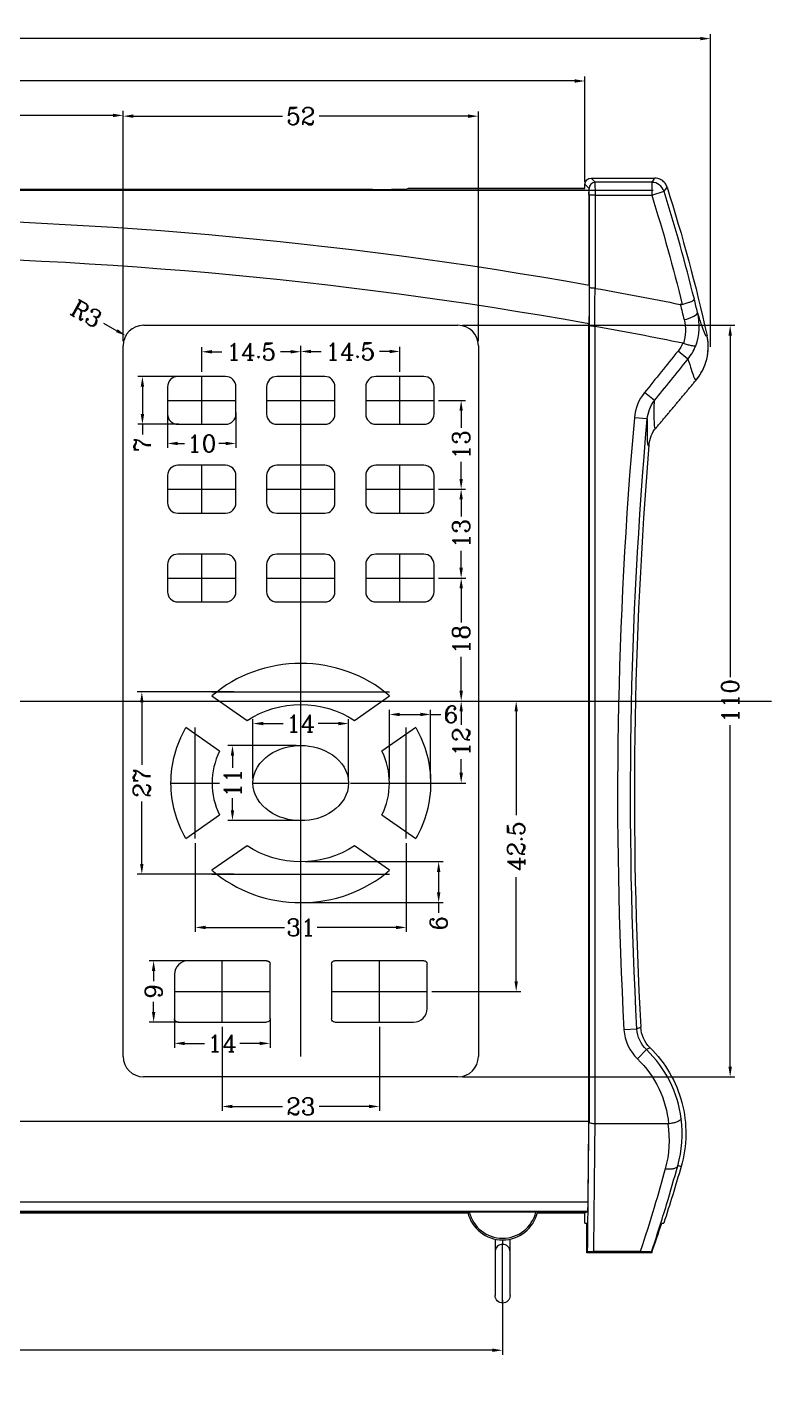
# Model space of a CAD drawing. Header units: millimetres. Extents: x -56 to 1013, y 0 to 900.
# Drawn here: x 528.6 to 637.5, y 437.1 to 637.8 of the extents above; entities that cross this region are included whole.
import ezdxf
from ezdxf.lldxf.tags import DXFTag

# ---------------------------------------------------------------- set-up
doc = ezdxf.new("R2010")
doc.units = ezdxf.units.MM
doc.header["$MEASUREMENT"] = 0
doc.layers.get('0').update_dxf_attribs({"linetype": 'CONTINUOUS'})
doc.layers.get('Defpoints').update_dxf_attribs({"linetype": 'CONTINUOUS'})
doc.layers.add('1', color=7, linetype='CONTINUOUS')
doc.styles.add('ROMANC', font='romanc.shx', dxfattribs={"bigfont": 'gbcbig.shx'})
tags = doc.linetypes.add('CENTER', pattern=[47.5, 22, -8.5, 8.5, -8.5]).pattern_tags.tags
tags[10:11] = [DXFTag(74, 4), DXFTag(75, 0), DXFTag(340, '0'), DXFTag(46, 0.0), DXFTag(50, 0.0), DXFTag(44, 0.0), DXFTag(45, 0.0)]
tags[8:9] = [DXFTag(74, 4), DXFTag(75, 0), DXFTag(340, '0'), DXFTag(46, 0.0), DXFTag(50, 0.0), DXFTag(44, 0.0), DXFTag(45, 0.0)]
tags[6:7] = [DXFTag(74, 4), DXFTag(75, 0), DXFTag(340, '0'), DXFTag(46, 0.0), DXFTag(50, 0.0), DXFTag(44, 0.0), DXFTag(45, 0.0)]
tags[4:5] = [DXFTag(74, 4), DXFTag(75, 0), DXFTag(340, '0'), DXFTag(46, 0.0), DXFTag(50, 0.0), DXFTag(44, 0.0), DXFTag(45, 0.0)]
doc.dimstyles.new('YanXiu', dxfattribs={"dimtxt": 2.5, "dimasz": 1.5, "dimexe": 0.66, "dimexo": 0.66, "dimgap": 0.66, "dimtad": 0, "dimdec": 1, "dimzin": 0, "dimdsep": 46, "dimtxsty": 'ROMANC', "dimcen": 0, "dimclrd": 131, "dimclre": 131, "dimclrt": 42, "dimadec": 0, "dimazin": 0, "dimtfac": 1, "dimtdec": 4, "dimtofl": 0, "dimtmove": 0, "dimatfit": 3, "dimfxl": 1, "dimtolj": 1, "dimtzin": 0, "dimlwd": 0, "dimlwe": 0, "dimarcsym": 0})

# ---------------------------------------------------------------- blocks, each defined once
blk = doc.blocks.new('*D8')
at = {"color": 131, "lineweight": 5}
for p, q in [((387.99, 615.2), (387.99, 630.62)), ((610.19, 615.2), (610.19, 630.62)), ((389.49, 629.96), (493.43, 629.96)), ((608.69, 629.96), (504.75, 629.96))]:
    blk.add_line(p, q, dxfattribs=at)
at = {"color": 131, "lineweight": 18}
for points in [[(389.49, 630.21), (389.49, 629.71), (387.99, 629.96)], [(608.69, 630.21), (608.69, 629.71), (610.19, 629.96)]]:
    blk.add_solid(points, dxfattribs=at)
at = {"layer": 'Defpoints', "color": 0, "lineweight": 18}
for p in [(610.19, 629.96), (387.99, 614.54), (610.19, 614.54)]:
    blk.add_point(p, dxfattribs=at)
at = {"color": 42, "lineweight": 18, "insert": (499.09, 629.96), "char_height": 2.5, "attachment_point": 5, "style": 'ROMANC'}
blk.add_mtext('222.2', dxfattribs=at)
blk = doc.blocks.new('*D9')
at = {"color": 131, "lineweight": 5}
for p, q in [((370.01, 591.26), (370.01, 636.82)), ((371.51, 636.16), (493.62, 636.16)), ((627.06, 636.16), (504.94, 636.16)), ((628.56, 591.07), (628.56, 636.82))]:
    blk.add_line(p, q, dxfattribs=at)
at = {"color": 131, "lineweight": 18}
for points in [[(371.51, 636.41), (371.51, 635.91), (370.01, 636.16)], [(627.06, 636.41), (627.06, 635.91), (628.56, 636.16)]]:
    blk.add_solid(points, dxfattribs=at)
at = {"layer": 'Defpoints', "color": 0, "lineweight": 18}
for p in [(628.56, 636.16), (370.01, 590.6), (628.56, 590.41)]:
    blk.add_point(p, dxfattribs=at)
at = {"color": 42, "lineweight": 18, "insert": (499.28, 636.16), "char_height": 2.5, "attachment_point": 5, "style": 'ROMANC'}
blk.add_mtext('258.6', dxfattribs=at)
blk = doc.blocks.new('*D10')
at = {"color": 131, "lineweight": 5}
for p, q in [((542.59, 591.87), (542.59, 625.47)), ((544.09, 624.81), (565.91, 624.81)), ((593.09, 624.81), (571.27, 624.81)), ((594.59, 591.87), (594.59, 625.47))]:
    blk.add_line(p, q, dxfattribs=at)
at = {"color": 131, "lineweight": 18}
for points in [[(544.09, 625.06), (544.09, 624.56), (542.59, 624.81)], [(593.09, 625.06), (593.09, 624.56), (594.59, 624.81)]]:
    blk.add_solid(points, dxfattribs=at)
at = {"layer": 'Defpoints', "color": 0, "lineweight": 18}
for p in [(594.59, 624.81), (542.59, 591.21), (594.59, 591.21)]:
    blk.add_point(p, dxfattribs=at)
at = {"color": 42, "lineweight": 18, "insert": (568.59, 624.81), "char_height": 2.5, "attachment_point": 5, "style": 'ROMANC'}
blk.add_mtext('52', dxfattribs=at)
blk = doc.blocks.new('*D11')
at = {"color": 131, "lineweight": 5}
for p, q in [((592.25, 594.21), (632.1, 594.21)), ((631.44, 592.71), (631.44, 542.72)), ((631.44, 485.71), (631.44, 535.69)), ((592.25, 484.21), (632.1, 484.21))]:
    blk.add_line(p, q, dxfattribs=at)
at = {"color": 131, "lineweight": 18}
for points in [[(631.19, 592.71), (631.69, 592.71), (631.44, 594.21)], [(631.19, 485.71), (631.69, 485.71), (631.44, 484.21)]]:
    blk.add_solid(points, dxfattribs=at)
at = {"layer": 'Defpoints', "color": 0, "lineweight": 18}
for p in [(591.59, 594.21), (591.59, 484.21), (631.44, 484.21)]:
    blk.add_point(p, dxfattribs=at)
at = {"color": 42, "lineweight": 18, "insert": (631.44, 539.21), "char_height": 2.5, "attachment_point": 5, "rotation": 90, "style": 'ROMANC'}
blk.add_mtext('110', dxfattribs=at)
blk = doc.blocks.new('*D12')
at = {"color": 131, "lineweight": 5}
for p, q in [((499.09, 624.42), (499.09, 625.58)), ((500.59, 624.92), (516.31, 624.92)), ((541.09, 624.92), (525.37, 624.92)), ((542.59, 620.78), (542.59, 625.58))]:
    blk.add_line(p, q, dxfattribs=at)
at = {"color": 131, "lineweight": 18}
for points in [[(500.59, 625.17), (500.59, 624.67), (499.09, 624.92)], [(541.09, 625.17), (541.09, 624.67), (542.59, 624.92)]]:
    blk.add_solid(points, dxfattribs=at)
at = {"layer": 'Defpoints', "color": 0, "lineweight": 18}
for p in [(542.59, 624.92), (499.09, 623.76), (542.59, 620.12)]:
    blk.add_point(p, dxfattribs=at)
at = {"color": 42, "lineweight": 18, "insert": (520.84, 624.92), "char_height": 2.5, "attachment_point": 5, "style": 'ROMANC'}
blk.add_mtext('43.5', dxfattribs=at)
blk = doc.blocks.new('*D13')
at = {"color": 131, "lineweight": 5}
for p, q in [((588.75, 557.21), (592.73, 557.21)), ((592.07, 555.71), (592.07, 550.71)), ((592.07, 540.71), (592.07, 545.7)), ((590.24, 539.21), (592.73, 539.21))]:
    blk.add_line(p, q, dxfattribs=at)
at = {"color": 131, "lineweight": 18}
for points in [[(591.82, 555.71), (592.32, 555.71), (592.07, 557.21)], [(591.82, 540.71), (592.32, 540.71), (592.07, 539.21)]]:
    blk.add_solid(points, dxfattribs=at)
at = {"layer": 'Defpoints', "color": 0, "lineweight": 18}
for p in [(588.09, 557.21), (592.07, 557.21), (589.58, 539.21)]:
    blk.add_point(p, dxfattribs=at)
at = {"color": 42, "lineweight": 18, "insert": (592.07, 548.21), "char_height": 2.5, "attachment_point": 5, "rotation": 90, "style": 'ROMANC'}
blk.add_mtext('18', dxfattribs=at)
blk = doc.blocks.new('*D14')
at = {"color": 131, "lineweight": 5}
for p, q in [((588.75, 570.21), (592.72, 570.21)), ((592.06, 568.71), (592.06, 566.21)), ((592.06, 558.71), (592.06, 561.2)), ((592.25, 557.21), (592.72, 557.21))]:
    blk.add_line(p, q, dxfattribs=at)
at = {"color": 131, "lineweight": 18}
for points in [[(591.81, 568.71), (592.31, 568.71), (592.06, 570.21)], [(591.81, 558.71), (592.31, 558.71), (592.06, 557.21)]]:
    blk.add_solid(points, dxfattribs=at)
at = {"layer": 'Defpoints', "color": 0, "lineweight": 18}
for p in [(588.09, 570.21), (591.59, 557.21), (592.06, 557.21)]:
    blk.add_point(p, dxfattribs=at)
at = {"color": 42, "lineweight": 18, "insert": (592.06, 563.71), "char_height": 2.5, "attachment_point": 5, "rotation": 90, "style": 'ROMANC'}
blk.add_mtext('13', dxfattribs=at)
blk = doc.blocks.new('*D15')
at = {"color": 131, "lineweight": 5}
for p, q in [((588.75, 583.21), (592.72, 583.21)), ((592.06, 581.71), (592.06, 579.21)), ((592.06, 571.71), (592.06, 574.2)), ((590.6, 570.21), (592.72, 570.21))]:
    blk.add_line(p, q, dxfattribs=at)
at = {"color": 131, "lineweight": 18}
for points in [[(591.81, 581.71), (592.31, 581.71), (592.06, 583.21)], [(591.81, 571.71), (592.31, 571.71), (592.06, 570.21)]]:
    blk.add_solid(points, dxfattribs=at)
at = {"layer": 'Defpoints', "color": 0, "lineweight": 18}
for p in [(588.09, 583.21), (592.06, 583.21), (589.94, 570.21)]:
    blk.add_point(p, dxfattribs=at)
at = {"color": 42, "lineweight": 18, "insert": (592.06, 576.71), "char_height": 2.5, "attachment_point": 5, "rotation": 90, "style": 'ROMANC'}
blk.add_mtext('13', dxfattribs=at)
blk = doc.blocks.new('*D16')
at = {"color": 131, "lineweight": 5}
for p, q in [((568.59, 589.79), (568.59, 591.03)), ((570.09, 590.37), (571.55, 590.37)), ((581.59, 590.37), (580.13, 590.37)), ((583.09, 587.37), (583.09, 591.03))]:
    blk.add_line(p, q, dxfattribs=at)
at = {"color": 131, "lineweight": 18}
for points in [[(570.09, 590.62), (570.09, 590.12), (568.59, 590.37)], [(581.59, 590.62), (581.59, 590.12), (583.09, 590.37)]]:
    blk.add_solid(points, dxfattribs=at)
at = {"layer": 'Defpoints', "color": 0, "lineweight": 18}
for p in [(583.09, 590.37), (568.59, 589.13), (583.09, 586.71)]:
    blk.add_point(p, dxfattribs=at)
at = {"color": 42, "lineweight": 18, "insert": (575.84, 590.37), "char_height": 2.5, "attachment_point": 5, "style": 'ROMANC'}
blk.add_mtext('14.5', dxfattribs=at)
blk = doc.blocks.new('*D17')
at = {"color": 131, "lineweight": 5}
for p, q in [((554.09, 587.37), (554.09, 590.99)), ((555.59, 590.33), (557.05, 590.33)), ((567.09, 590.33), (565.63, 590.33)), ((568.59, 589.79), (568.59, 590.99))]:
    blk.add_line(p, q, dxfattribs=at)
at = {"color": 131, "lineweight": 18}
for points in [[(555.59, 590.58), (555.59, 590.08), (554.09, 590.33)], [(567.09, 590.58), (567.09, 590.08), (568.59, 590.33)]]:
    blk.add_solid(points, dxfattribs=at)
at = {"layer": 'Defpoints', "color": 0, "lineweight": 18}
for p in [(568.59, 590.33), (568.59, 589.13), (554.09, 586.71)]:
    blk.add_point(p, dxfattribs=at)
at = {"color": 42, "lineweight": 18, "insert": (561.34, 590.33), "char_height": 2.5, "attachment_point": 5, "style": 'ROMANC'}
blk.add_mtext('14.5', dxfattribs=at)
blk = doc.blocks.new('*D18')
at = {"color": 131, "lineweight": 5}
for p, q in [((553.15, 518.43), (553.15, 505.42)), ((584.03, 518.43), (584.03, 505.42)), ((554.65, 506.08), (566.2, 506.08)), ((582.53, 506.08), (570.98, 506.08))]:
    blk.add_line(p, q, dxfattribs=at)
at = {"color": 131, "lineweight": 18}
for points in [[(554.65, 506.33), (554.65, 505.83), (553.15, 506.08)], [(582.53, 506.33), (582.53, 505.83), (584.03, 506.08)]]:
    blk.add_solid(points, dxfattribs=at)
at = {"layer": 'Defpoints', "color": 0, "lineweight": 18}
for p in [(553.15, 519.09), (584.03, 519.09), (584.03, 506.08)]:
    blk.add_point(p, dxfattribs=at)
at = {"color": 42, "lineweight": 18, "insert": (568.59, 506.08), "char_height": 2.5, "attachment_point": 5, "style": 'ROMANC'}
blk.add_mtext('31', dxfattribs=at)
blk = doc.blocks.new('*D19')
at = {"color": 131, "lineweight": 5}
for p, q in [((590.24, 539.21), (592.73, 539.21)), ((592.07, 537.71), (592.07, 535.71)), ((592.07, 528.71), (592.07, 530.7)), ((575.89, 527.21), (592.73, 527.21))]:
    blk.add_line(p, q, dxfattribs=at)
at = {"color": 131, "lineweight": 18}
for points in [[(591.82, 537.71), (592.32, 537.71), (592.07, 539.21)], [(591.82, 528.71), (592.32, 528.71), (592.07, 527.21)]]:
    blk.add_solid(points, dxfattribs=at)
at = {"layer": 'Defpoints', "color": 0, "lineweight": 18}
for p in [(589.58, 539.21), (592.07, 539.21), (575.23, 527.21)]:
    blk.add_point(p, dxfattribs=at)
at = {"color": 42, "lineweight": 18, "insert": (592.07, 533.21), "char_height": 2.5, "attachment_point": 5, "rotation": 90, "style": 'ROMANC'}
blk.add_mtext('12', dxfattribs=at)
blk = doc.blocks.new('*D20')
at = {"color": 131, "lineweight": 5}
for p, q in [((558.78, 540.54), (544.66, 540.54)), ((545.32, 539.04), (545.32, 529.89)), ((545.32, 515.38), (545.32, 524.52)), ((558.78, 513.88), (544.66, 513.88))]:
    blk.add_line(p, q, dxfattribs=at)
at = {"color": 131, "lineweight": 18}
for points in [[(545.07, 539.04), (545.57, 539.04), (545.32, 540.54)], [(545.07, 515.38), (545.57, 515.38), (545.32, 513.88)]]:
    blk.add_solid(points, dxfattribs=at)
at = {"layer": 'Defpoints', "color": 0, "lineweight": 18}
for p in [(545.32, 540.54), (559.44, 540.54), (559.44, 513.88)]:
    blk.add_point(p, dxfattribs=at)
at = {"color": 42, "lineweight": 18, "insert": (545.32, 527.21), "char_height": 2.5, "attachment_point": 5, "rotation": 90, "style": 'ROMANC'}
blk.add_mtext('27', dxfattribs=at)
blk = doc.blocks.new('*D21')
at = {"color": 131, "lineweight": 5}
for p, q in [((557.09, 491.55), (557.09, 479.22)), ((580.09, 491.55), (580.09, 479.22)), ((558.59, 479.88), (565.91, 479.88)), ((578.59, 479.88), (571.27, 479.88))]:
    blk.add_line(p, q, dxfattribs=at)
at = {"color": 131, "lineweight": 18}
for points in [[(558.59, 480.13), (558.59, 479.63), (557.09, 479.88)], [(578.59, 480.13), (578.59, 479.63), (580.09, 479.88)]]:
    blk.add_solid(points, dxfattribs=at)
at = {"layer": 'Defpoints', "color": 0, "lineweight": 18}
for p in [(557.09, 492.21), (580.09, 492.21), (580.09, 479.88)]:
    blk.add_point(p, dxfattribs=at)
at = {"color": 42, "lineweight": 18, "insert": (568.59, 479.88), "char_height": 2.5, "attachment_point": 5, "style": 'ROMANC'}
blk.add_mtext('23', dxfattribs=at)
blk = doc.blocks.new('*D22')
at = {"color": 131, "lineweight": 5}
for p, q in [((597.79, 539.21), (600.78, 539.21)), ((600.12, 537.71), (600.12, 522.49)), ((600.12, 498.21), (600.12, 513.43)), ((587.75, 496.71), (600.78, 496.71))]:
    blk.add_line(p, q, dxfattribs=at)
at = {"color": 131, "lineweight": 18}
for points in [[(599.87, 537.71), (600.37, 537.71), (600.12, 539.21)], [(599.87, 498.21), (600.37, 498.21), (600.12, 496.71)]]:
    blk.add_solid(points, dxfattribs=at)
at = {"layer": 'Defpoints', "color": 0, "lineweight": 18}
for p in [(597.13, 539.21), (600.12, 539.21), (587.09, 496.71)]:
    blk.add_point(p, dxfattribs=at)
at = {"color": 42, "lineweight": 18, "insert": (600.12, 517.96), "char_height": 2.5, "attachment_point": 5, "rotation": 90, "style": 'ROMANC'}
blk.add_mtext('42.5', dxfattribs=at)
blk = doc.blocks.new('*D23')
at = {"color": 131, "lineweight": 5}
for p, q in [((550.73, 586.71), (544.75, 586.71)), ((545.41, 585.21), (545.41, 581.21)), ((550.73, 579.71), (544.75, 579.71)), ((545.41, 579.71), (545.41, 578.21))]:
    blk.add_line(p, q, dxfattribs=at)
at = {"color": 131, "lineweight": 18}
for points in [[(545.16, 585.21), (545.66, 585.21), (545.41, 586.71)], [(545.16, 581.21), (545.66, 581.21), (545.41, 579.71)]]:
    blk.add_solid(points, dxfattribs=at)
at = {"layer": 'Defpoints', "color": 0, "lineweight": 18}
for p in [(551.39, 586.71), (545.41, 579.71), (551.39, 579.71)]:
    blk.add_point(p, dxfattribs=at)
at = {"color": 42, "lineweight": 18, "insert": (545.41, 576.71), "char_height": 2.5, "attachment_point": 5, "rotation": 90, "style": 'ROMANC'}
blk.add_mtext('7', dxfattribs=at)
blk = doc.blocks.new('*D24')
at = {"color": 131, "lineweight": 5}
for p, q in [((549.09, 581.44), (549.09, 576.25)), ((559.09, 581.44), (559.09, 576.25)), ((550.59, 576.91), (551.58, 576.91)), ((557.59, 576.91), (556.59, 576.91))]:
    blk.add_line(p, q, dxfattribs=at)
at = {"color": 131, "lineweight": 18}
for points in [[(550.59, 577.16), (550.59, 576.66), (549.09, 576.91)], [(557.59, 577.16), (557.59, 576.66), (559.09, 576.91)]]:
    blk.add_solid(points, dxfattribs=at)
at = {"layer": 'Defpoints', "color": 0, "lineweight": 18}
for p in [(549.09, 582.1), (559.09, 582.1), (559.09, 576.91)]:
    blk.add_point(p, dxfattribs=at)
at = {"color": 42, "lineweight": 18, "insert": (554.09, 576.91), "char_height": 2.5, "attachment_point": 5, "style": 'ROMANC'}
blk.add_mtext('10', dxfattribs=at)
blk = doc.blocks.new('*D25')
at = {"color": 131, "lineweight": 5}
for p, q in [((567.93, 532.71), (557.93, 532.71)), ((558.59, 531.21), (558.59, 529.42)), ((558.59, 523.21), (558.59, 525)), ((567.93, 521.71), (557.93, 521.71))]:
    blk.add_line(p, q, dxfattribs=at)
at = {"color": 131, "lineweight": 18}
for points in [[(558.34, 531.21), (558.84, 531.21), (558.59, 532.71)], [(558.34, 523.21), (558.84, 523.21), (558.59, 521.71)]]:
    blk.add_solid(points, dxfattribs=at)
at = {"layer": 'Defpoints', "color": 0, "lineweight": 18}
for p in [(558.59, 532.71), (568.59, 532.71), (568.59, 521.71)]:
    blk.add_point(p, dxfattribs=at)
at = {"color": 42, "lineweight": 18, "insert": (558.59, 527.21), "char_height": 2.5, "attachment_point": 5, "rotation": 90, "style": 'ROMANC'}
blk.add_mtext('11', dxfattribs=at)
blk = doc.blocks.new('*D26')
at = {"color": 131, "lineweight": 5}
for p, q in [((561.59, 527.87), (561.59, 536.58)), ((563.09, 535.92), (566.02, 535.92)), ((574.09, 535.92), (571.15, 535.92)), ((575.59, 527.87), (575.59, 536.58))]:
    blk.add_line(p, q, dxfattribs=at)
at = {"color": 131, "lineweight": 18}
for points in [[(563.09, 536.17), (563.09, 535.67), (561.59, 535.92)], [(574.09, 536.17), (574.09, 535.67), (575.59, 535.92)]]:
    blk.add_solid(points, dxfattribs=at)
at = {"layer": 'Defpoints', "color": 0, "lineweight": 18}
for p in [(575.59, 535.92), (561.59, 527.21), (575.59, 527.21)]:
    blk.add_point(p, dxfattribs=at)
at = {"color": 42, "lineweight": 18, "insert": (568.59, 535.92), "char_height": 2.5, "attachment_point": 5, "style": 'ROMANC'}
blk.add_mtext('14', dxfattribs=at)
blk = doc.blocks.new('*D27')
at = {"color": 131, "lineweight": 5}
for p, q in [((551.91, 501.21), (546.39, 501.21)), ((547.05, 499.71), (547.05, 498.2)), ((547.05, 493.71), (547.05, 495.21)), ((550.72, 492.21), (546.39, 492.21))]:
    blk.add_line(p, q, dxfattribs=at)
at = {"color": 131, "lineweight": 18}
for points in [[(546.8, 499.71), (547.3, 499.71), (547.05, 501.21)], [(546.8, 493.71), (547.3, 493.71), (547.05, 492.21)]]:
    blk.add_solid(points, dxfattribs=at)
at = {"layer": 'Defpoints', "color": 0, "lineweight": 18}
for p in [(547.05, 501.21), (552.57, 501.21), (551.38, 492.21)]:
    blk.add_point(p, dxfattribs=at)
at = {"color": 42, "lineweight": 18, "insert": (547.05, 496.71), "char_height": 2.5, "attachment_point": 5, "rotation": 90, "style": 'ROMANC'}
blk.add_mtext('9', dxfattribs=at)
blk = doc.blocks.new('*D28')
at = {"color": 131, "lineweight": 5}
for p, q in [((550.09, 492.73), (550.09, 488.45)), ((564.09, 492.73), (564.09, 488.45)), ((551.59, 489.11), (554.52, 489.11)), ((562.59, 489.11), (559.65, 489.11))]:
    blk.add_line(p, q, dxfattribs=at)
at = {"color": 131, "lineweight": 18}
for points in [[(551.59, 489.36), (551.59, 488.86), (550.09, 489.11)], [(562.59, 489.36), (562.59, 488.86), (564.09, 489.11)]]:
    blk.add_solid(points, dxfattribs=at)
at = {"layer": 'Defpoints', "color": 0, "lineweight": 18}
for p in [(550.09, 493.39), (564.09, 493.39), (564.09, 489.11)]:
    blk.add_point(p, dxfattribs=at)
at = {"color": 42, "lineweight": 18, "insert": (557.09, 489.11), "char_height": 2.5, "attachment_point": 5, "style": 'ROMANC'}
blk.add_mtext('14', dxfattribs=at)
blk = doc.blocks.new('*D29')
at = {"color": 131, "lineweight": 5}
for p, q in [((569.25, 515.71), (589.43, 515.71)), ((588.77, 514.21), (588.77, 511.21)), ((569.25, 509.71), (589.43, 509.71)), ((588.77, 509.71), (588.77, 508.21))]:
    blk.add_line(p, q, dxfattribs=at)
at = {"color": 131, "lineweight": 18}
for points in [[(588.52, 514.21), (589.02, 514.21), (588.77, 515.71)], [(588.52, 511.21), (589.02, 511.21), (588.77, 509.71)]]:
    blk.add_solid(points, dxfattribs=at)
at = {"layer": 'Defpoints', "color": 0, "lineweight": 18}
for p in [(568.59, 515.71), (568.59, 509.71), (588.77, 509.71)]:
    blk.add_point(p, dxfattribs=at)
at = {"color": 42, "lineweight": 18, "insert": (588.77, 506.71), "char_height": 2.5, "attachment_point": 5, "rotation": 90, "style": 'ROMANC'}
blk.add_mtext('6', dxfattribs=at)
blk = doc.blocks.new('*D39')
at = {"color": 131, "lineweight": 5}
blk.add_line((539.72, 594.51), (541.67, 593.41), dxfattribs=at)
at = {"color": 131, "lineweight": 18}
blk.add_solid([(541.79, 593.63), (541.54, 593.2), (542.97, 592.68)], dxfattribs=at)
at = {"layer": 'Defpoints', "color": 0, "lineweight": 18}
for p in [(542.97, 592.68), (545.59, 591.21)]:
    blk.add_point(p, dxfattribs=at)
at = {"color": 42, "lineweight": 18, "insert": (537.22, 595.91), "char_height": 2.5, "attachment_point": 5, "rotation": 330.654, "style": 'ROMANC'}
blk.add_mtext('R3', dxfattribs=at)
blk = doc.blocks.new('*D119')
at = {"color": 131, "lineweight": 5}
for p, q in [((598.13, 451.54), (598.13, 443.54)), ((400.05, 450.86), (400.05, 443.54)), ((401.55, 444.2), (495.39, 444.2)), ((596.63, 444.2), (502.79, 444.2))]:
    blk.add_line(p, q, dxfattribs=at)
at = {"color": 131, "lineweight": 18}
for points in [[(401.55, 444.45), (401.55, 443.95), (400.05, 444.2)], [(596.63, 444.45), (596.63, 443.95), (598.13, 444.2)]]:
    blk.add_solid(points, dxfattribs=at)
at = {"layer": 'Defpoints', "color": 0, "lineweight": 18}
for p in [(400.05, 451.52), (598.13, 452.2), (598.13, 444.2)]:
    blk.add_point(p, dxfattribs=at)
at = {"color": 42, "lineweight": 18, "insert": (499.09, 444.2), "char_height": 2.5, "attachment_point": 5, "style": 'ROMANC'}
blk.add_mtext('198', dxfattribs=at)
blk = doc.blocks.new('*D130')
at = {"color": 131, "lineweight": 5}
for p, q in [((581.57, 527.87), (581.57, 537.91)), ((587.59, 527.87), (587.59, 537.91)), ((583.07, 537.25), (586.09, 537.25)), ((587.59, 537.25), (589.09, 537.25))]:
    blk.add_line(p, q, dxfattribs=at)
at = {"color": 131, "lineweight": 18}
for points in [[(583.07, 537.5), (583.07, 537), (581.57, 537.25)], [(586.09, 537.5), (586.09, 537), (587.59, 537.25)]]:
    blk.add_solid(points, dxfattribs=at)
at = {"layer": 'Defpoints', "color": 0, "lineweight": 18}
for p in [(587.59, 537.25), (581.57, 527.21), (587.59, 527.21)]:
    blk.add_point(p, dxfattribs=at)
at = {"color": 42, "lineweight": 18, "insert": (590.58, 537.25), "char_height": 2.5, "attachment_point": 5, "style": 'ROMANC'}
blk.add_mtext('6', dxfattribs=at)

msp = doc.modelspace()

# ---------------------------------------------------------------- linework, layer by layer
at = {"layer": '1', "color": 0, "linetype": 'Continuous', "lineweight": 18}
for p, q in [((579.09, 614.1), (419.09, 614.1)), ((584.29, 614.24), (584.09, 614.14)), ((584.29, 614.24), (610.19, 614.24)), ((610.19, 614.24), (584.29, 614.24)), ((610.19, 614.24), (610.19, 614.84)), ((610.19, 614.24), (610.19, 614.74)), ((611.09, 615.74), (620.39, 615.74)), ((611.19, 615.74), (620.39, 615.74)), ((377.99, 613.96), (620.19, 613.96)), ((610.81, 613.23), (610.81, 599.77)), ((610.8, 600.04), (610.8, 610.68)), ((545.59, 594.21), (591.59, 594.21)), ((610.77, 477.73), (610.77, 594.47)), ((610.78, 594.2), (610.78, 477.57)), ((542.59, 487.21), (542.59, 591.21)), ((594.59, 591.21), (594.59, 487.21)), ((557.59, 586.71), (550.59, 586.71)), ((572.09, 586.71), (565.09, 586.71)), ((586.59, 586.71), (579.59, 586.71)), ((626.45, 586.17), (626.45, 586.17)), ((549.09, 585.21), (549.09, 581.21)), ((559.09, 581.21), (559.09, 585.21)), ((563.59, 585.21), (563.59, 581.21)), ((573.59, 581.21), (573.59, 585.21)), ((578.09, 585.21), (578.09, 581.21)), ((588.09, 581.21), (588.09, 585.21)), ((550.59, 579.71), (557.59, 579.71)), ((565.09, 579.71), (572.09, 579.71)), ((579.59, 579.71), (586.59, 579.71)), ((549.09, 572.21), (549.09, 568.21)), ((557.59, 573.71), (550.59, 573.71)), ((559.09, 568.21), (559.09, 572.21)), ((563.59, 572.21), (563.59, 568.21)), ((572.09, 573.71), (565.09, 573.71)), ((573.59, 568.21), (573.59, 572.21)), ((578.09, 572.21), (578.09, 568.21)), ((586.59, 573.71), (579.59, 573.71)), ((588.09, 568.21), (588.09, 572.21)), ((550.59, 566.71), (557.59, 566.71)), ((565.09, 566.71), (572.09, 566.71)), ((579.59, 566.71), (586.59, 566.71)), ((557.59, 560.71), (550.59, 560.71)), ((572.09, 560.71), (565.09, 560.71)), ((586.59, 560.71), (579.59, 560.71)), ((549.09, 559.21), (549.09, 555.21)), ((559.09, 555.21), (559.09, 559.21)), ((563.59, 559.21), (563.59, 555.21)), ((573.59, 555.21), (573.59, 559.21)), ((578.09, 559.21), (578.09, 555.21)), ((588.09, 555.21), (588.09, 559.21)), ((550.59, 553.71), (557.59, 553.71)), ((565.09, 553.71), (572.09, 553.71)), ((579.59, 553.71), (586.59, 553.71)), ((555.59, 539.97), (560.73, 536.37)), ((576.45, 536.37), (581.59, 539.97)), ((556.7, 531.87), (551.76, 535.33)), ((585.42, 535.33), (580.47, 531.87)), ((551.76, 519.09), (556.7, 522.55)), ((580.47, 522.55), (585.42, 519.09)), ((560.73, 518.04), (555.59, 514.44)), ((581.59, 514.44), (576.45, 518.04)), ((563.59, 501.21), (552.09, 501.21)), ((564.09, 492.71), (564.09, 500.71)), ((573.09, 500.71), (573.09, 492.71)), ((586.59, 501.21), (573.59, 501.21)), ((587.09, 494.21), (587.09, 500.71)), ((550.09, 499.21), (550.09, 492.71)), ((550.59, 492.21), (563.59, 492.21)), ((573.59, 492.21), (585.09, 492.21)), ((591.59, 484.21), (545.59, 484.21)), ((387.42, 477.73), (610.76, 477.73)), ((622.31, 477.33), (611.68, 477.33)), ((593.04, 464.32), (405.14, 464.32)), ((405.14, 464.32), (593.04, 464.32)), ((610.19, 464.32), (603.22, 464.32)), ((603.22, 464.32), (610.19, 464.32)), ((610.19, 464.32), (610.6, 464.52)), ((610.19, 462.82), (610.19, 464.32)), ((610.19, 462.82), (610.19, 464.32)), ((610.19, 462.82), (610.48, 462.82)), ((610.48, 458.45), (610.48, 462.82)), ((597.03, 460.46), (597.03, 458.6)), ((599.23, 458.6), (599.23, 460.46)), ((597.03, 458.6), (597.03, 452.2)), ((599.23, 452.2), (599.23, 458.6)), ((610.48, 458.45), (610.57, 458.63)), ((619.95, 458.45), (610.48, 458.45)), ((618.29, 458.67), (611.48, 458.67))]:
    msp.add_line(p, q, dxfattribs=at)
at = {"layer": '1', "color": 0, "linetype": 'Continuous', "lineweight": 13}
for p, q in [((610.19, 614.84), (610.79, 614.23)), ((611.69, 615.13), (611.09, 615.74)), ((619.95, 615.13), (611.69, 615.13)), ((619.95, 615.13), (619.95, 613.23)), ((611.71, 613.23), (610.81, 613.23)), ((611.71, 599.61), (611.71, 613.23)), ((611.71, 613.23), (619.95, 613.23)), ((619.95, 613.23), (621.76, 613.81)), ((611.68, 477.33), (611.68, 594.04)), ((625.26, 589.27), (623.81, 590.44)), ((620.35, 583.18), (618.9, 584.35)), ((619.31, 580.5), (617.42, 580.67)), ((617.8, 491.21), (615.9, 491.11)), ((619.17, 488.22), (617.86, 486.85)), ((387.54, 465.93), (610.64, 465.93)), ((610.6, 464.52), (387.58, 464.52)), ((598.13, 460.35), (598.13, 459.7)), ((598.13, 451.1), (598.13, 459.7))]:
    msp.add_line(p, q, dxfattribs=at)
at = {"layer": '1', "color": 1, "linetype": 'CENTER', "lineweight": 18, "ltscale": 0.832}
msp.add_line((568.59, 487.21), (568.59, 591.21), dxfattribs=at)
at = {"layer": '1', "color": 1, "linetype": 'CENTER', "lineweight": 18, "ltscale": 0.028}
for p, q in [((554.09, 579.71), (554.09, 586.71)), ((568.59, 579.71), (568.59, 586.71)), ((583.09, 579.71), (583.09, 586.71)), ((549.09, 583.21), (559.09, 583.21)), ((563.59, 583.21), (573.59, 583.21)), ((578.09, 583.21), (588.09, 583.21)), ((554.09, 566.71), (554.09, 573.71)), ((568.59, 566.71), (568.59, 573.71)), ((583.09, 566.71), (583.09, 573.71)), ((549.09, 570.21), (559.09, 570.21)), ((563.59, 570.21), (573.59, 570.21)), ((578.09, 570.21), (588.09, 570.21)), ((554.09, 553.71), (554.09, 560.71)), ((568.59, 553.71), (568.59, 560.71)), ((583.09, 553.71), (583.09, 560.71)), ((549.09, 557.21), (559.09, 557.21)), ((563.59, 557.21), (573.59, 557.21)), ((578.09, 557.21), (588.09, 557.21))]:
    msp.add_line(p, q, dxfattribs=at)
at = {"layer": '1', "color": 1, "linetype": 'CENTER', "lineweight": 18, "ltscale": 0.033353}
for p, q in [((568.59, 536.37), (568.59, 544.71)), ((555.59, 540.54), (581.59, 540.54)), ((568.59, 509.71), (568.59, 518.04)), ((555.59, 513.88), (581.59, 513.88))]:
    msp.add_line(p, q, dxfattribs=at)
at = {"layer": '1', "color": 1, "linetype": 'CENTER', "lineweight": 18, "ltscale": 1.39157}
msp.add_line((359.79, 539.21), (637.5, 539.21), dxfattribs=at)
at = {"layer": '1', "color": 1, "linetype": 'CENTER', "lineweight": 18, "ltscale": 0.368}
msp.add_line((545.59, 539.21), (595.23, 539.21), dxfattribs=at)
at = {"layer": '1', "color": 1, "linetype": 'CENTER', "lineweight": 18, "ltscale": 0.028462}
for p, q in [((553.15, 519.09), (553.15, 535.33)), ((584.03, 519.09), (584.03, 535.33)), ((549.59, 527.21), (556.7, 527.21)), ((580.47, 527.21), (587.59, 527.21))]:
    msp.add_line(p, q, dxfattribs=at)
at = {"layer": '1', "color": 1, "linetype": 'CENTER', "lineweight": 18, "ltscale": 0.044001}
for p, q in [((568.59, 521.71), (568.59, 532.71)), ((561.59, 527.21), (575.59, 527.21))]:
    msp.add_line(p, q, dxfattribs=at)
at = {"layer": '1', "color": 1, "linetype": 'CENTER', "lineweight": 18, "ltscale": 0.036}
for p, q in [((557.09, 492.21), (557.09, 501.21)), ((580.09, 492.21), (580.09, 501.21)), ((550.09, 496.71), (564.09, 496.71)), ((573.09, 496.71), (587.09, 496.71))]:
    msp.add_line(p, q, dxfattribs=at)
at = {"layer": '1', "color": 0, "linetype": 'Continuous', "lineweight": 18, "extrusion": (0, 0, -1)}
for centre, radius, start, end in [((-386.59, 539.32), 247.29, 162.3221, 167.5419), ((-386.59, 539.32), 247.29, 162.3221, 167.5419), ((-499.09, -28.98), 633.37, 79.84902, 100.15528), ((-499.09, -28.98), 638.6, 100.15761, 101.29211), ((-563.59, 500.71), 0.5, 90, 180), ((-573.59, 500.71), 0.5, 0, 90), ((-586.59, 500.71), 0.5, 90, 180), ((-550.59, 492.71), 0.5, 270, 0), ((-563.59, 492.71), 0.5, 180, 270), ((-573.59, 492.71), 0.5, 270, 0), ((-386.59, 539.32), 247.27, 196.0222, 198.0215), ((-386.59, 539.32), 247.27, 196.0222, 198.0215), ((-598.13, 452.2), 1.1, 270, 0), ((-598.13, 452.2), 1.1, 180, 270)]:
    msp.add_arc(centre, radius, start, end, dxfattribs=at)
at = {"layer": '1', "color": 0, "linetype": 'Continuous', "lineweight": 13, "extrusion": (0, 0, -1)}
for centre, radius, start, end in [((-386.59, 539.32), 244.79, 162.4255, 166.3076), ((-1239.8, 525.32), 622.94, 356.86109, 5.08173)]:
    msp.add_arc(centre, radius, start, end, dxfattribs=at)
at = {"layer": '1', "color": 0, "linetype": 'Continuous', "lineweight": 13}
for centre, radius, start, end in [((386.59, 539.32), 246.69, 13.7636, 17.5745), ((1239.8, 525.32), 624.84, 174.91827, 183.13891), ((598.13, 465.6), 5.01, 193.5897, 346.4103)]:
    msp.add_arc(centre, radius, start, end, dxfattribs=at)
at = {"layer": '1', "color": 0, "linetype": 'Continuous', "lineweight": 18}
for centre, radius, start, end in [((499.09, -28.98), 638.87, 79.92987, 100.07013), ((545.59, 591.21), 3, 90, 180), ((591.59, 591.21), 3, 0, 90), ((499.09, -28.98), 633.11, 78.57327, 79.7565), ((550.59, 585.21), 1.5, 90, 180), ((557.59, 585.21), 1.5, 0, 90), ((565.09, 585.21), 1.5, 90, 180), ((572.09, 585.21), 1.5, 0, 90), ((579.59, 585.21), 1.5, 90, 180), ((586.59, 585.21), 1.5, 0, 90), ((550.59, 581.21), 1.5, 180, 270), ((557.59, 581.21), 1.5, 270, 0), ((565.09, 581.21), 1.5, 180, 270), ((572.09, 581.21), 1.5, 270, 0), ((579.59, 581.21), 1.5, 180, 270), ((586.59, 581.21), 1.5, 270, 0), ((1239.8, 525.32), 622.37, 175.26656, 183.11827), ((1239.8, 525.32), 622.37, 175.26656, 183.11827), ((550.59, 572.21), 1.5, 90, 180), ((557.59, 572.21), 1.5, 0, 90), ((565.09, 572.21), 1.5, 90, 180), ((572.09, 572.21), 1.5, 0, 90), ((579.59, 572.21), 1.5, 90, 180), ((586.59, 572.21), 1.5, 0, 90), ((550.59, 568.21), 1.5, 180, 270), ((557.59, 568.21), 1.5, 270, 0), ((565.09, 568.21), 1.5, 180, 270), ((572.09, 568.21), 1.5, 270, 0), ((579.59, 568.21), 1.5, 180, 270), ((586.59, 568.21), 1.5, 270, 0), ((550.59, 559.21), 1.5, 90, 180), ((557.59, 559.21), 1.5, 0, 90), ((565.09, 559.21), 1.5, 90, 180), ((572.09, 559.21), 1.5, 0, 90), ((579.59, 559.21), 1.5, 90, 180), ((586.59, 559.21), 1.5, 0, 90), ((550.59, 555.21), 1.5, 180, 270), ((557.59, 555.21), 1.5, 270, 0), ((565.09, 555.21), 1.5, 180, 270), ((572.09, 555.21), 1.5, 270, 0), ((579.59, 555.21), 1.5, 180, 270), ((586.59, 555.21), 1.5, 270, 0), ((552.09, 499.21), 2, 90, 180), ((585.09, 494.21), 2, 270, 0), ((545.59, 487.21), 3, 180, 270), ((591.59, 487.21), 3, 270, 0), ((598.13, 465.6), 5.25, 193.6297, 346.3703), ((386.59, 539.32), 246.98, 340.8865, 341.9563), ((598.13, 458.6), 1.1, 90, 180), ((598.13, 458.6), 1.1, 360, 90)]:
    msp.add_arc(centre, radius, start, end, dxfattribs=at)
for centre, major_axis, ratio, start_param, end_param in [((579.09, 614.14), (5, 0), 0.008727, 4.712389, 6.265081), ((610.75, 610.68), (0, 3), 0.017455, 4.712389, 6.265732), ((605.97, 633.76), (0, 315.84), 0.017455, 4.152186, 4.195698), ((610.6, 467.52), (0, 3), 0.017455, 3.150319, 4.152186), ((527, 435.88), (-26.73, 170.89), 0.551653, 4.758232, 4.759124)]:
    msp.add_ellipse(centre, major_axis=major_axis, ratio=ratio, start_param=start_param, end_param=end_param, dxfattribs=at)
at = {"layer": '1', "color": 0, "linetype": 'Continuous', "lineweight": 18, "extrusion": (0, 5.90544e-17, -1)}
msp.add_ellipse((611.09, 614.84), major_axis=(-0.637, 0.637), ratio=0.999695, start_param=5.497935, end_param=7.068431, dxfattribs=at)
at = {"layer": '1', "color": 0, "linetype": 'Continuous', "lineweight": 13}
for centre, major_axis, ratio, start_param, end_param in [((611.69, 614.23), (0.636, 0.636), 0.999695, 0.78555, 2.356042), ((610.79, 613.23), (0, 1), 0.017455, 4.712389, 6.265732), ((611.69, 613.23), (0, 1.9), 0.009187, 4.712389, 6.265732), ((619.95, 613.23), (-1.53, 1.12), 0.999766, 4.080469, 5.344309), ((624.81, 595.67), (1.85, 0.45), 0.313225, 4.567241, 6.264807), ((605.97, 633.76), (0, 316.44), 0.017455, 4.125917, 4.1962), ((606.87, 633.76), (0, 317.34), 0.017406, 4.127944, 4.196949)]:
    msp.add_ellipse(centre, major_axis=major_axis, ratio=ratio, start_param=start_param, end_param=end_param, dxfattribs=at)
for points in [[(620.39, 615.74), (620.25, 615.53), (620.1, 615.33), (619.95, 615.13)], [(610.81, 599.77), (610.8, 597.91), (610.79, 596.06), (610.78, 594.2)], [(611.62, 594.04), (611.63, 595.9), (611.65, 597.76), (611.66, 599.62)], [(626.66, 596.1), (626.51, 596.74), (626.35, 597.38), (626.19, 598.01)], [(624.13, 597.26), (624.32, 596.52), (624.51, 595.77), (624.69, 595.03)], [(626.4, 591.19), (626.97, 592.77), (627.06, 594.46), (626.66, 596.1)], [(624.69, 595.03), (624.97, 593.87), (624.95, 592.68), (624.62, 591.55)], [(623.81, 590.44), (622.17, 588.41), (620.54, 586.38), (618.9, 584.35)], [(624.52, 591.58), (624.33, 591.17), (624.09, 590.79), (623.81, 590.44)], [(625.26, 589.27), (625.74, 589.86), (626.12, 590.5), (626.4, 591.19)], [(618.9, 584.35), (618.05, 583.3), (617.54, 582.02), (617.42, 580.67)], [(620.55, 579.13), (620.34, 578.88), (620.27, 580.25), (620.35, 583.18)], [(619.31, 580.5), (619.23, 577.47), (619.32, 576.19), (619.56, 576.68)], [(615.9, 491.11), (615.99, 489.49), (616.69, 487.97), (617.86, 486.85)], [(618.35, 491.47), (618.17, 491.38), (617.98, 491.3), (617.8, 491.21)], [(619.17, 488.22), (618.35, 489), (617.86, 490.08), (617.8, 491.21)], [(624.26, 478.06), (623.79, 481.93), (621.98, 485.51), (619.17, 488.22)], [(617.86, 486.85), (620.47, 484.33), (622.11, 480.95), (622.42, 477.34)], [(623.77, 471.21), (624.38, 473.44), (624.56, 475.75), (624.26, 478.06)], [(622.31, 477.33), (622.66, 475.12), (622.53, 472.9), (621.94, 470.76)]]:
    msp.add_open_spline(points, degree=3, dxfattribs=at)
at = {"layer": '1', "color": 0, "linetype": 'Continuous', "lineweight": 18}
for points, knots in [([(622.2, 614.41), (622.14, 614.62), (622.04, 614.81), (621.78, 615.15), (621.62, 615.3), (621.27, 615.54), (621.07, 615.62), (620.71, 615.72), (620.55, 615.74), (620.39, 615.74)], [0, 0, 0, 0, 0.267507, 0.267507, 0.535016, 0.535016, 0.802499, 0.802499, 1, 1, 1, 1]), ([(622.2, 614.41), (622.14, 614.62), (622.04, 614.81), (621.78, 615.15), (621.62, 615.3), (621.27, 615.54), (621.07, 615.62), (620.71, 615.72), (620.55, 615.74), (620.39, 615.74)], [0, 0, 0, 0, 0.267507, 0.267507, 0.535016, 0.535016, 0.802499, 0.802499, 1, 1, 1, 1]), ([(611.66, 599.62), (611.56, 599.62), (611.46, 599.62), (611.27, 599.64), (611.19, 599.65), (611.04, 599.67), (610.97, 599.68), (610.88, 599.71), (610.84, 599.73), (610.82, 599.76), (610.81, 599.76), (610.81, 599.77), (610.81, 599.77), (610.81, 599.77)], [0, 0, 0, 0, 0.222157, 0.222157, 0.444202, 0.444202, 0.667966, 0.667966, 0.895005, 0.895005, 0.992337, 0.992337, 1, 1, 1, 1]), ([(624.42, 597.26), (624.62, 597.31), (624.83, 597.37), (625.21, 597.49), (625.39, 597.55), (625.7, 597.67), (625.84, 597.73), (626.04, 597.84), (626.12, 597.89), (626.18, 597.96), (626.19, 597.99), (626.19, 598.01), (626.19, 598.01), (626.19, 598.01)], [0, 0, 0, 0, 0.214036, 0.214036, 0.427992, 0.427992, 0.643202, 0.643202, 0.861021, 0.861021, 0.994697, 0.994697, 1, 1, 1, 1]), ([(624.42, 597.26), (624.35, 597.24), (624.27, 597.24), (624.18, 597.25), (624.16, 597.25), (624.13, 597.26)], [0, 0, 0, 0, 0.768099, 0.768099, 1, 1, 1, 1]), ([(611.62, 594.04), (611.52, 594.04), (611.42, 594.05), (611.24, 594.06), (611.15, 594.07), (611, 594.09), (610.94, 594.11), (610.84, 594.14), (610.81, 594.15), (610.78, 594.18), (610.78, 594.19), (610.78, 594.2), (610.78, 594.2), (610.78, 594.2)], [0, 0, 0, 0, 0.222236, 0.222236, 0.444361, 0.444361, 0.668204, 0.668204, 0.895324, 0.895324, 0.992334, 0.992334, 1, 1, 1, 1]), ([(626.4, 591.19), (626.4, 591.19), (626.4, 591.19), (626.35, 591.17), (626.26, 591.16), (626.04, 591.17), (625.9, 591.19), (625.58, 591.25), (625.4, 591.3), (625.02, 591.41), (624.82, 591.48), (624.62, 591.55)], [0, 0, 0, 0, 0.006695, 0.006695, 0.270144, 0.270144, 0.514797, 0.514797, 0.757325, 0.757325, 1, 1, 1, 1]), ([(626.45, 586.2), (626.59, 586.36), (626.91, 586.75), (627.27, 587.35), (627.5, 587.8), (627.57, 587.97), (627.58, 587.98)], [0, 0, 0, 0, 0.245039, 0.610214, 0.972729, 1, 1, 1, 1]), ([(626.45, 586.2), (626.59, 586.36), (626.91, 586.75), (627.27, 587.35), (627.5, 587.8), (627.57, 587.97), (627.58, 587.98)], [0, 0, 0, 0, 0.245039, 0.610214, 0.972729, 1, 1, 1, 1]), ([(619.56, 576.68), (619.59, 577.14), (619.7, 577.59), (620.05, 578.45), (620.3, 578.85), (620.6, 579.21)], [0, 0, 0, 0, 0.49605, 0.49605, 1, 1, 1, 1]), ([(619.56, 576.68), (619.59, 577.14), (619.7, 577.59), (620.05, 578.45), (620.3, 578.85), (620.6, 579.21)], [0, 0, 0, 0, 0.49605, 0.49605, 1, 1, 1, 1]), ([(581.59, 539.97), (577.99, 543.08), (573.3, 544.71), (563.87, 544.71), (559.19, 543.08), (555.59, 539.97)], [0, 0, 0, 0, 0.5, 0.5, 1, 1, 1, 1]), ([(551.76, 519.09), (550.34, 521.57), (549.59, 524.39), (549.59, 530.03), (550.34, 532.84), (551.76, 535.33)], [0, 0, 0, 0, 0.5, 0.5, 1, 1, 1, 1]), ([(585.42, 535.33), (586.83, 532.84), (587.59, 530.03), (587.59, 524.38), (586.83, 521.57), (585.42, 519.09)], [0, 0, 0, 0, 0.5, 0.5, 1, 1, 1, 1]), ([(561.59, 527.21), (561.59, 525.55), (562.6, 524.03), (565.3, 522.15), (566.94, 521.71), (570.23, 521.71), (571.87, 522.15), (574.58, 524.02), (575.59, 525.54), (575.59, 528.86), (574.59, 530.38), (571.88, 532.26), (570.24, 532.71), (566.94, 532.71), (565.31, 532.27), (562.6, 530.39), (561.59, 528.87), (561.59, 527.21)], [0, 0, 0, 0, 0.125, 0.125, 0.25, 0.25, 0.375, 0.375, 0.5, 0.5, 0.625, 0.625, 0.75, 0.75, 0.875, 0.875, 1, 1, 1, 1]), ([(555.59, 514.44), (559.19, 511.33), (563.88, 509.71), (573.31, 509.71), (577.99, 511.33), (581.59, 514.44)], [0, 0, 0, 0, 0.5, 0.5, 1, 1, 1, 1]), ([(619.7, 488.5), (621.93, 486.31), (623.59, 483.5), (625.18, 477.38), (625.13, 474.12), (624.26, 471.07)], [0, 0, 0, 0, 0.5, 0.5, 1, 1, 1, 1]), ([(619.7, 488.5), (621.93, 486.31), (623.59, 483.5), (625.18, 477.38), (625.13, 474.12), (624.26, 471.07)], [0, 0, 0, 0, 0.5, 0.5, 1, 1, 1, 1]), ([(624.26, 478.06), (624.26, 478.06), (624.26, 478.06), (624.26, 478.02), (624.24, 477.98), (624.17, 477.88), (624.09, 477.82), (623.87, 477.7), (623.73, 477.64), (623.41, 477.53), (623.23, 477.48), (622.84, 477.4), (622.63, 477.36), (622.42, 477.34)], [0, 0, 0, 0, 0.004444, 0.004444, 0.150034, 0.150034, 0.368731, 0.368731, 0.581407, 0.581407, 0.790588, 0.790588, 1, 1, 1, 1]), ([(611.68, 477.33), (611.68, 477.33), (611.68, 477.33), (611.58, 477.33), (611.48, 477.34), (611.29, 477.35), (611.2, 477.37), (611.05, 477.4), (610.98, 477.42), (610.87, 477.46), (610.83, 477.49), (610.79, 477.53), (610.78, 477.55), (610.78, 477.57), (610.78, 477.57), (610.78, 477.57)], [0, 0, 0, 0, 0.000711, 0.000711, 0.209168, 0.209168, 0.417425, 0.417425, 0.628792, 0.628792, 0.846934, 0.846934, 0.993963, 0.993963, 1, 1, 1, 1]), ([(623.77, 471.21), (623.74, 471.11), (623.67, 471.01), (623.47, 470.86), (623.34, 470.8), (623.04, 470.72), (622.86, 470.69), (622.5, 470.68), (622.32, 470.69), (622.08, 470.73), (622.01, 470.74), (621.94, 470.76)], [0, 0, 0, 0, 0.238728, 0.238728, 0.477457, 0.477457, 0.716185, 0.716185, 0.922713, 0.922713, 1, 1, 1, 1]), ([(623.77, 471.21), (623.77, 471.21), (623.77, 471.21), (623.77, 471.21), (623.77, 471.21), (623.77, 471.21)], [0, 0, 0, 0, 0.645476, 0.645476, 1, 1, 1, 1]), ([(624.26, 471.07), (624.18, 471.09), (624.11, 471.11), (623.95, 471.16), (623.86, 471.18), (623.77, 471.21)], [0, 0, 0, 0, 0.456684, 0.456684, 1, 1, 1, 1]), ([(593.26, 464.42), (593.22, 464.41), (593.18, 464.4), (593.1, 464.38), (593.06, 464.37), (593.03, 464.36)], [0, 0, 0, 0, 0.499991, 0.499991, 1, 1, 1, 1]), ([(593.26, 464.42), (593.3, 464.43), (593.85, 464.44), (595.64, 464.46), (596.89, 464.46), (599.37, 464.46), (600.62, 464.46), (602.42, 464.44), (602.96, 464.43), (603, 464.42)], [0, 0, 0, 0, 0.25, 0.25, 0.5, 0.5, 0.75, 0.75, 1, 1, 1, 1]), ([(610.57, 458.63), (610.58, 458.63), (610.6, 458.64), (610.7, 458.65), (610.77, 458.65), (610.91, 458.66), (610.99, 458.66), (611.17, 458.66), (611.27, 458.66), (611.41, 458.67), (611.44, 458.67), (611.48, 458.67)], [0, 0, 0, 0, 0.293781, 0.293781, 0.53451, 0.53451, 0.731258, 0.731258, 0.930009, 0.930009, 1, 1, 1, 1]), ([(618.29, 458.67), (618.47, 458.67), (618.64, 458.66), (618.97, 458.66), (619.12, 458.66), (619.39, 458.65), (619.5, 458.65), (619.69, 458.64), (619.77, 458.63), (619.89, 458.62), (619.92, 458.61), (619.93, 458.6)], [0, 0, 0, 0, 0.186259, 0.186259, 0.373032, 0.373032, 0.554883, 0.554883, 0.751411, 0.751411, 1, 1, 1, 1])]:
    msp.add_open_spline(points, degree=3, knots=knots, dxfattribs=at)
at = {"layer": '1', "color": 0, "linetype": 'Continuous', "lineweight": 13}
for points, knots in [([(621.76, 613.81), (621.78, 613.83), (621.79, 613.85), (621.87, 613.96), (621.94, 614.05), (622.07, 614.23), (622.14, 614.32), (622.2, 614.41)], [0, 0, 0, 0, 0.109696, 0.109696, 0.548478, 0.548478, 1, 1, 1, 1]), ([(628.06, 592.67), (628, 592.46), (627.86, 592.65), (627.51, 593.53), (627.37, 593.92), (627.05, 594.89), (626.86, 595.5), (626.66, 596.1)], [0, 0, 0, 0, 0.5, 0.5, 0.75, 0.75, 1, 1, 1, 1]), ([(620.35, 583.18), (621.15, 584.16), (621.95, 585.15), (623.58, 587.18), (624.42, 588.23), (625.26, 589.27)], [0, 0, 0, 0, 0.485583, 0.485583, 1, 1, 1, 1]), ([(625.26, 589.27), (625.62, 588.13), (625.89, 587.24), (626.27, 586.28), (626.39, 586.09), (626.45, 586.17)], [0, 0, 0, 0, 0.536355, 0.536355, 1, 1, 1, 1]), ([(619.31, 580.5), (619.35, 580.97), (619.46, 581.43), (619.8, 582.34), (620.05, 582.78), (620.35, 583.18)], [0, 0, 0, 0, 0.483016, 0.483016, 1, 1, 1, 1]), ([(619.17, 488.22), (619.23, 488.25), (619.3, 488.28), (619.47, 488.38), (619.58, 488.44), (619.7, 488.5)], [0, 0, 0, 0, 0.34963, 0.34963, 1, 1, 1, 1]), ([(621.94, 470.76), (621.42, 468.86), (620.88, 466.97), (619.67, 462.94), (618.99, 460.79), (618.29, 458.67)], [0, 0, 0, 0, 0.462424, 0.462424, 1, 1, 1, 1]), ([(619.93, 458.6), (620.69, 460.89), (621.43, 463.21), (622.7, 467.42), (623.24, 469.31), (623.77, 471.21)], [0, 0, 0, 0, 0.556069, 0.556069, 1, 1, 1, 1])]:
    msp.add_open_spline(points, degree=3, knots=knots, dxfattribs=at)
at = {"layer": '1', "color": 0, "linetype": 'Continuous', "lineweight": 18}
for points, degree in [([(610.8, 600.04), (610.79, 598.18), (610.78, 596.33), (610.77, 594.47)], 3), ([(611.66, 599.62), (611.68, 599.62), (611.69, 599.62), (611.71, 599.61)], 3), ([(611.68, 594.04), (611.66, 594.04), (611.64, 594.04), (611.62, 594.04)], 3), ([(626.48, 586.22), (627.96, 587.99), (628.56, 590.41), (628.06, 592.67)], 3), ([(627.57, 587.98), (628.22, 589.44), (628.41, 591.09), (628.06, 592.67)], 3), ([(624.62, 591.55), (624.58, 591.56), (624.55, 591.57), (624.52, 591.58)], 3), ([(620.59, 579.17), (623.55, 582.71), (626.51, 586.24)], 2), ([(620.59, 579.17), (623.55, 582.71), (626.51, 586.24)], 2), ([(560.73, 536.37), (565.39, 539.49), (571.8, 539.49), (576.45, 536.37)], 3), ([(556.7, 531.87), (555.25, 528.96), (555.25, 525.45), (556.7, 522.55)], 3), ([(580.47, 522.55), (581.93, 525.45), (581.93, 528.96), (580.47, 531.87)], 3), ([(576.45, 518.04), (571.79, 514.92), (565.38, 514.93), (560.73, 518.04)], 3), ([(619.7, 488.5), (618.89, 489.29), (618.42, 490.35), (618.35, 491.47)], 3), ([(619.7, 488.5), (618.89, 489.29), (618.42, 490.35), (618.35, 491.47)], 3), ([(622.42, 477.34), (622.39, 477.33), (622.35, 477.33), (622.31, 477.33)], 3), ([(603.23, 464.36), (603.15, 464.38), (603.08, 464.4), (603, 464.42)], 3), ([(621.42, 462.82), (621.53, 462.82), (621.63, 462.82), (621.73, 462.82)], 3)]:
    msp.add_open_spline(points, degree=degree, dxfattribs=at)

# ---------------------------------------------------------------- dimensions: what is measured, and where the dimension line sits
at = {"lineweight": 18}
for base, p1, p2, picture, middle in [((628.556, 636.1569), (370.0055, 590.5952), (628.556, 590.4104), '*D9', (499.2807, 636.1569)), ((610.19, 629.96), (387.99, 614.54), (610.19, 614.54), '*D8', (499.09, 629.96)), ((542.59, 624.92), (499.09, 623.76), (542.59, 620.12), '*D12', (520.84, 624.92)), ((594.59, 624.81), (542.59, 591.21), (594.59, 591.21), '*D10', (568.59, 624.81)), ((545.58950157, 591.2077636), (0, 0), (0, 0), '*D39', (537.22212843, 595.9121528)), ((631.44084313, 484.2077636), (591.58950157, 594.2077636), (591.58950157, 484.2077636), '*D11', (631.44084313, 539.2077636)), ((583.09, 590.37), (568.59, 589.13), (583.09, 586.71), '*D16', (575.84, 590.37)), ((568.59, 590.33), (554.09, 586.71), (568.59, 589.13), '*D17', (561.34, 590.33)), ((545.41159338, 579.7077636), (551.38797102, 586.7077636), (551.38797102, 579.7077636), '*D23', (545.41159338, 576.71443026)), ((559.09, 576.91), (549.09, 582.1), (559.09, 582.1), '*D24', (554.09, 576.91)), ((592.0611, 583.2078), (589.9397, 570.2078), (588.0895, 583.2078), '*D15', (592.0611, 576.7078)), ((592.06, 557.21), (588.09, 570.21), (591.59, 557.21), '*D14', (592.06, 563.71)), ((592.07, 557.21), (589.58, 539.21), (588.09, 557.21), '*D13', (592.07, 548.21)), ((592.0741, 539.2078), (575.2325, 527.2078), (589.5768, 539.2078), '*D19', (592.0741, 533.2078)), ((587.59, 537.25), (581.57, 527.21), (587.59, 527.21), '*D130', (590.58, 537.25)), ((600.12, 539.21), (587.09, 496.71), (597.13, 539.21), '*D22', (600.12, 517.96)), ((575.59, 535.92), (561.59, 527.21), (575.59, 527.21), '*D26', (568.59, 535.92)), ((558.59047439, 532.70783846), (568.59084942, 521.70776369), (568.59084942, 532.70783846), '*D25', (558.59047439, 527.20780108)), ((588.7671, 509.7078), (568.5895, 515.7052), (568.5895, 509.7078), '*D29', (588.7671, 506.7144)), ((547.05, 501.21), (551.38, 492.21), (552.57, 501.21), '*D27', (547.05, 496.71)), ((564.09, 489.11), (550.09, 493.39), (564.09, 493.39), '*D28', (557.09, 489.11)), ((580.09, 479.88), (557.09, 492.21), (580.09, 492.21), '*D21', (568.59, 479.88))]:
    dim = msp.add_linear_dim(base=base, p1=p1, p2=p2, dimstyle='YanXiu', dxfattribs=at)
    dim.commit()
    dim.dimension.update_dxf_attribs({"geometry": picture, "text_midpoint": middle, "dimtype": 160})
for base, p1, p2, text, picture, middle in [((545.32, 540.54), (559.44, 513.88), (559.44, 540.54), '27', '*D20', (545.32, 527.21)), ((584.03, 506.08), (553.15, 519.09), (584.03, 519.09), '31', '*D18', (568.59, 506.08)), ((598.13, 444.2), (400.05, 451.52), (598.13, 452.2), '198', '*D119', (499.09, 444.2))]:
    dim = msp.add_linear_dim(base=base, p1=p1, p2=p2, text=text, dimstyle='YanXiu', dxfattribs=at)
    dim.commit()
    dim.dimension.update_dxf_attribs({"geometry": picture, "text_midpoint": middle, "dimtype": 160})

doc.saveas('drawing.dxf')
